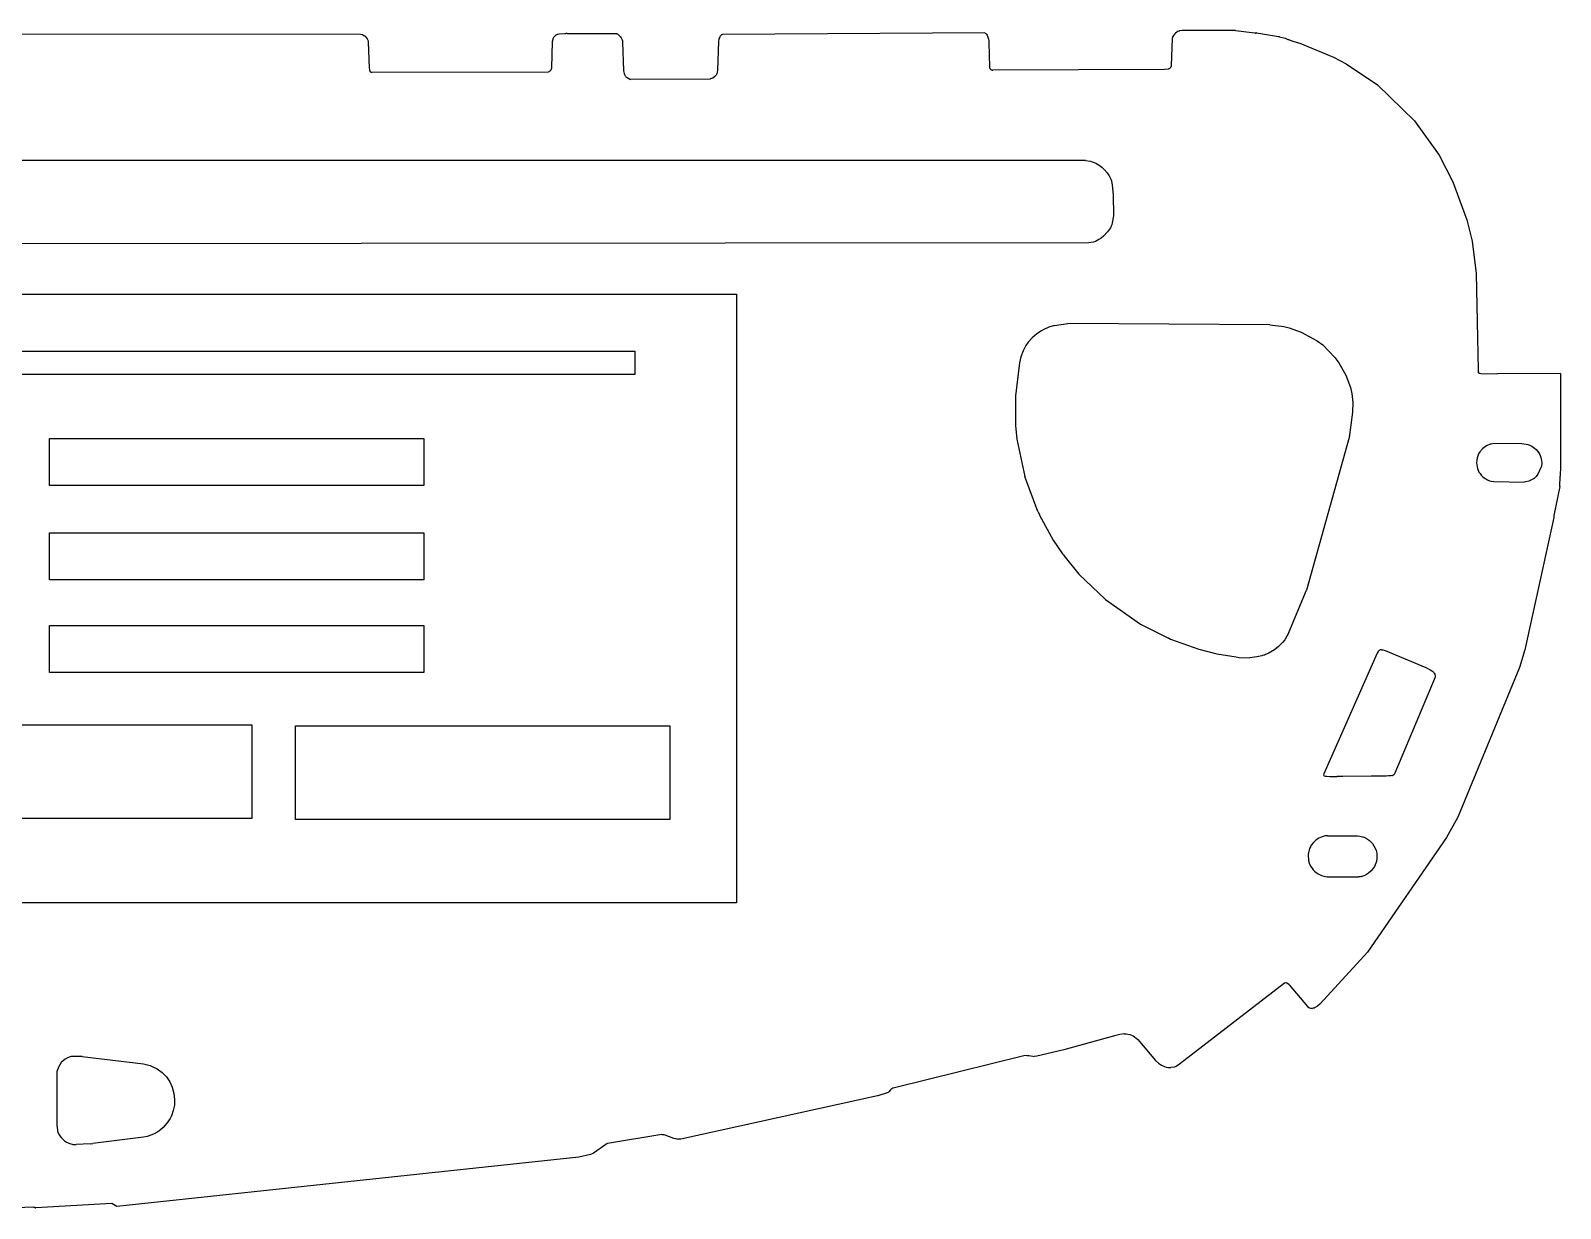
# Model space of a CAD drawing. Extents: x -18.7 to 18.6, y -6.8 to 5.9.
# Drawn here: x 2.21 to 18.55, y -6.71 to 5.86 of the extents above; entities that cross this region are included whole.
import ezdxf

# ---------------------------------------------------------------- set-up
doc = ezdxf.new("R2010")
doc.units = 0
doc.header["$MEASUREMENT"] = 0
doc.layers.get('0').update_dxf_attribs({"linetype": 'CONTINUOUS'})

msp = doc.modelspace()

# ---------------------------------------------------------------- linework, layer by layer
for p, q in [((1.094, 5.83), (5.736, 5.825)), ((5.736, 5.825), (5.751, 5.824)), ((5.736, 5.825), (5.736, 5.825)), ((5.751, 5.824), (5.751, 5.824)), ((5.751, 5.824), (5.757, 5.822)), ((5.757, 5.822), (5.772, 5.813)), ((5.757, 5.822), (5.757, 5.822)), ((5.772, 5.813), (5.785, 5.803)), ((5.772, 5.813), (5.772, 5.813)), ((5.785, 5.803), (5.796, 5.791)), ((5.785, 5.803), (5.785, 5.803)), ((5.796, 5.791), (5.805, 5.777)), ((5.796, 5.791), (5.796, 5.791)), ((5.805, 5.777), (5.812, 5.763)), ((5.805, 5.777), (5.805, 5.777)), ((5.812, 5.763), (5.812, 5.763)), ((5.812, 5.763), (5.817, 5.747)), ((5.817, 5.747), (5.818, 5.744)), ((5.817, 5.747), (5.817, 5.747)), ((5.818, 5.744), (5.828, 5.464)), ((5.818, 5.744), (5.818, 5.744)), ((7.784, 5.746), (7.776, 5.465)), ((7.788, 5.768), (7.784, 5.746)), ((7.784, 5.746), (7.784, 5.746)), ((7.791, 5.776), (7.788, 5.768)), ((7.788, 5.768), (7.788, 5.768)), ((7.794, 5.783), (7.791, 5.776)), ((7.791, 5.776), (7.791, 5.776)), ((7.798, 5.79), (7.794, 5.783)), ((7.794, 5.783), (7.794, 5.783)), ((7.808, 5.802), (7.798, 5.79)), ((7.798, 5.79), (7.798, 5.79)), ((7.813, 5.807), (7.808, 5.802)), ((7.808, 5.802), (7.808, 5.802)), ((7.818, 5.812), (7.813, 5.807)), ((7.813, 5.807), (7.813, 5.807)), ((7.823, 5.815), (7.818, 5.812)), ((7.818, 5.812), (7.818, 5.812)), ((7.829, 5.819), (7.823, 5.815)), ((7.823, 5.815), (7.823, 5.815)), ((7.835, 5.821), (7.829, 5.819)), ((7.829, 5.819), (7.829, 5.819)), ((7.842, 5.823), (7.835, 5.821)), ((7.835, 5.821), (7.835, 5.821)), ((7.857, 5.826), (7.842, 5.823)), ((7.842, 5.823), (7.842, 5.823)), ((7.918, 5.829), (7.857, 5.826)), ((7.857, 5.826), (7.857, 5.826)), ((7.927, 5.831), (7.918, 5.829)), ((7.918, 5.829), (7.918, 5.829)), ((7.929, 5.832), (7.927, 5.831)), ((7.927, 5.831), (7.927, 5.831)), ((7.931, 5.832), (7.929, 5.832)), ((7.929, 5.832), (7.929, 5.832)), ((7.932, 5.833), (7.931, 5.832)), ((7.931, 5.832), (7.931, 5.832)), ((7.944, 5.835), (7.932, 5.833)), ((7.932, 5.833), (7.932, 5.833)), ((7.944, 5.835), (8.453, 5.835)), ((7.944, 5.835), (7.944, 5.835)), ((8.453, 5.835), (8.453, 5.835)), ((8.453, 5.835), (8.468, 5.833)), ((8.468, 5.833), (8.468, 5.833)), ((8.468, 5.833), (8.473, 5.831)), ((8.473, 5.831), (8.473, 5.831)), ((8.473, 5.831), (8.479, 5.828)), ((8.479, 5.828), (8.49, 5.82)), ((8.479, 5.828), (8.479, 5.828)), ((8.49, 5.82), (8.49, 5.82)), ((8.49, 5.82), (8.501, 5.81)), ((8.501, 5.81), (8.501, 5.81)), ((8.501, 5.81), (8.512, 5.798)), ((8.512, 5.798), (8.512, 5.798)), ((8.512, 5.798), (8.521, 5.786)), ((8.521, 5.786), (8.528, 5.774)), ((8.521, 5.786), (8.521, 5.786)), ((8.528, 5.774), (8.528, 5.774)), ((8.528, 5.774), (8.531, 5.765)), ((8.531, 5.765), (8.531, 5.765)), ((8.531, 5.765), (8.534, 5.755)), ((8.534, 5.755), (8.534, 5.755)), ((8.534, 5.755), (8.535, 5.742)), ((8.535, 5.742), (8.546, 5.434)), ((8.535, 5.742), (8.535, 5.742)), ((9.559, 5.747), (9.548, 5.441)), ((9.564, 5.775), (9.559, 5.747)), ((9.559, 5.747), (9.559, 5.747)), ((9.568, 5.786), (9.564, 5.775)), ((9.564, 5.775), (9.564, 5.775)), ((9.572, 5.796), (9.568, 5.786)), ((9.568, 5.786), (9.568, 5.786)), ((9.578, 5.804), (9.572, 5.796)), ((9.572, 5.796), (9.572, 5.796)), ((9.584, 5.811), (9.578, 5.804)), ((9.578, 5.804), (9.578, 5.804)), ((9.591, 5.818), (9.584, 5.811)), ((9.584, 5.811), (9.584, 5.811)), ((9.6, 5.824), (9.591, 5.818)), ((9.591, 5.818), (9.591, 5.818)), ((12.404, 5.841), (9.6, 5.824)), ((9.6, 5.824), (9.6, 5.824)), ((12.404, 5.841), (12.404, 5.841)), ((12.404, 5.841), (12.409, 5.837)), ((12.409, 5.837), (12.409, 5.837)), ((12.409, 5.837), (12.413, 5.834)), ((12.413, 5.834), (12.413, 5.834)), ((12.413, 5.834), (12.417, 5.83)), ((12.417, 5.83), (12.42, 5.825)), ((12.417, 5.83), (12.417, 5.83)), ((12.42, 5.825), (12.427, 5.814)), ((12.42, 5.825), (12.42, 5.825)), ((12.427, 5.814), (12.427, 5.814)), ((12.427, 5.814), (12.442, 5.772)), ((12.442, 5.772), (12.445, 5.76)), ((12.442, 5.772), (12.442, 5.772)), ((12.445, 5.76), (12.445, 5.76)), ((12.445, 5.76), (12.448, 5.735)), ((12.448, 5.735), (12.452, 5.477)), ((12.448, 5.735), (12.448, 5.735)), ((14.406, 5.781), (14.394, 5.492)), ((14.408, 5.789), (14.406, 5.781)), ((14.406, 5.781), (14.406, 5.781)), ((14.41, 5.796), (14.408, 5.789)), ((14.408, 5.789), (14.408, 5.789)), ((14.413, 5.801), (14.41, 5.796)), ((14.41, 5.796), (14.41, 5.796)), ((14.42, 5.813), (14.413, 5.801)), ((14.413, 5.801), (14.413, 5.801)), ((14.43, 5.825), (14.42, 5.813)), ((14.42, 5.813), (14.42, 5.813)), ((14.441, 5.836), (14.43, 5.825)), ((14.43, 5.825), (14.43, 5.825)), ((14.453, 5.846), (14.441, 5.836)), ((14.441, 5.836), (14.441, 5.836)), ((14.465, 5.854), (14.453, 5.846)), ((14.453, 5.846), (14.453, 5.846)), ((14.476, 5.859), (14.465, 5.854)), ((14.465, 5.854), (14.465, 5.854)), ((14.481, 5.86), (14.476, 5.859)), ((14.476, 5.859), (14.476, 5.859)), ((14.488, 5.862), (14.481, 5.86)), ((14.481, 5.86), (14.481, 5.86)), ((14.51, 5.864), (14.488, 5.862)), ((14.488, 5.862), (14.488, 5.862)), ((15.08, 5.864), (14.51, 5.864)), ((14.51, 5.864), (14.51, 5.864)), ((15.08, 5.864), (15.286, 5.841)), ((15.08, 5.864), (15.08, 5.864)), ((15.286, 5.841), (15.286, 5.841)), ((15.286, 5.841), (15.289, 5.84)), ((15.289, 5.84), (15.289, 5.84)), ((15.289, 5.84), (15.29, 5.839)), ((15.29, 5.839), (15.29, 5.839)), ((15.29, 5.839), (15.291, 5.839)), ((15.291, 5.839), (15.291, 5.839)), ((15.291, 5.839), (15.292, 5.838)), ((15.292, 5.838), (15.294, 5.838)), ((15.292, 5.838), (15.292, 5.838)), ((15.294, 5.838), (15.294, 5.838)), ((15.294, 5.838), (15.295, 5.838)), ((15.295, 5.838), (15.296, 5.838)), ((15.295, 5.838), (15.295, 5.838)), ((15.296, 5.838), (15.296, 5.838)), ((15.297, 5.838), (15.296, 5.838)), ((15.297, 5.838), (15.297, 5.838)), ((15.298, 5.838), (15.297, 5.838)), ((15.299, 5.839), (15.298, 5.838)), ((15.298, 5.838), (15.298, 5.838)), ((15.298, 5.838), (15.298, 5.838)), ((15.298, 5.838), (15.298, 5.838)), ((15.299, 5.839), (15.299, 5.839)), ((15.299, 5.839), (15.302, 5.839)), ((15.307, 5.839), (15.302, 5.839)), ((15.302, 5.839), (15.302, 5.839)), ((15.307, 5.839), (15.541, 5.801)), ((15.307, 5.839), (15.307, 5.839)), ((15.541, 5.801), (15.546, 5.8)), ((15.541, 5.801), (15.541, 5.801)), ((15.546, 5.8), (15.551, 5.798)), ((15.546, 5.8), (15.546, 5.8)), ((15.551, 5.798), (15.551, 5.798)), ((15.551, 5.798), (15.611, 5.782)), ((15.611, 5.782), (15.64, 5.77)), ((15.611, 5.782), (15.611, 5.782)), ((15.64, 5.77), (15.648, 5.769)), ((15.64, 5.77), (15.64, 5.77)), ((15.648, 5.769), (15.65, 5.768)), ((15.648, 5.769), (15.648, 5.769)), ((15.65, 5.768), (15.656, 5.767)), ((15.65, 5.768), (15.65, 5.768)), ((15.656, 5.767), (15.703, 5.748)), ((15.656, 5.767), (15.656, 5.767)), ((15.703, 5.748), (15.769, 5.73)), ((15.703, 5.748), (15.703, 5.748)), ((15.769, 5.73), (16.128, 5.581)), ((15.769, 5.73), (15.769, 5.73)), ((16.128, 5.581), (16.264, 5.511)), ((16.128, 5.581), (16.128, 5.581)), ((5.828, 5.464), (5.83, 5.45)), ((5.828, 5.464), (5.828, 5.464)), ((5.83, 5.45), (5.832, 5.44)), ((5.83, 5.45), (5.83, 5.45)), ((5.832, 5.44), (5.835, 5.432)), ((5.832, 5.44), (5.832, 5.44)), ((5.835, 5.432), (5.839, 5.426)), ((5.835, 5.432), (5.835, 5.432)), ((5.839, 5.426), (5.844, 5.422)), ((5.839, 5.426), (5.839, 5.426)), ((5.844, 5.422), (5.844, 5.422)), ((5.844, 5.422), (5.849, 5.419)), ((5.849, 5.419), (5.849, 5.419)), ((5.849, 5.419), (5.855, 5.417)), ((7.74, 5.421), (5.855, 5.417)), ((5.855, 5.417), (5.855, 5.417)), ((7.748, 5.425), (7.74, 5.421)), ((7.74, 5.421), (7.74, 5.421)), ((7.752, 5.427), (7.748, 5.425)), ((7.748, 5.425), (7.748, 5.425)), ((7.756, 5.43), (7.752, 5.427)), ((7.752, 5.427), (7.752, 5.427)), ((7.759, 5.432), (7.756, 5.43)), ((7.756, 5.43), (7.756, 5.43)), ((7.762, 5.436), (7.759, 5.432)), ((7.759, 5.432), (7.759, 5.432)), ((7.768, 5.443), (7.762, 5.436)), ((7.762, 5.436), (7.762, 5.436)), ((7.772, 5.452), (7.768, 5.443)), ((7.768, 5.443), (7.768, 5.443)), ((7.775, 5.461), (7.772, 5.452)), ((7.772, 5.452), (7.772, 5.452)), ((7.776, 5.465), (7.775, 5.461)), ((7.775, 5.461), (7.775, 5.461)), ((7.776, 5.465), (7.776, 5.465)), ((8.546, 5.434), (8.551, 5.406)), ((8.546, 5.434), (8.546, 5.434)), ((8.551, 5.406), (8.551, 5.406)), ((8.551, 5.406), (8.555, 5.396)), ((8.555, 5.396), (8.555, 5.396)), ((8.555, 5.396), (8.558, 5.388)), ((9.537, 5.395), (9.534, 5.389)), ((9.54, 5.402), (9.537, 5.395)), ((9.537, 5.395), (9.537, 5.395)), ((9.544, 5.419), (9.54, 5.402)), ((9.54, 5.402), (9.54, 5.402)), ((9.548, 5.441), (9.544, 5.419)), ((9.544, 5.419), (9.544, 5.419)), ((9.548, 5.441), (9.548, 5.441)), ((12.452, 5.477), (12.453, 5.472)), ((12.452, 5.477), (12.452, 5.477)), ((12.453, 5.472), (12.454, 5.468)), ((12.453, 5.472), (12.453, 5.472)), ((12.454, 5.468), (12.456, 5.464)), ((12.454, 5.468), (12.454, 5.468)), ((12.456, 5.464), (12.459, 5.459)), ((12.456, 5.464), (12.456, 5.464)), ((12.459, 5.459), (12.461, 5.457)), ((12.459, 5.459), (12.459, 5.459)), ((12.461, 5.457), (12.464, 5.453)), ((12.461, 5.457), (12.461, 5.457)), ((12.464, 5.453), (12.468, 5.449)), ((12.464, 5.453), (12.464, 5.453)), ((12.468, 5.449), (12.473, 5.446)), ((12.468, 5.449), (12.468, 5.449)), ((12.473, 5.446), (12.477, 5.444)), ((12.473, 5.446), (12.473, 5.446)), ((12.477, 5.444), (12.482, 5.442)), ((12.477, 5.444), (12.477, 5.444)), ((12.482, 5.442), (12.482, 5.442)), ((12.482, 5.442), (12.489, 5.441)), ((14.322, 5.449), (12.489, 5.441)), ((12.489, 5.441), (12.489, 5.441)), ((14.362, 5.452), (14.322, 5.449)), ((14.322, 5.449), (14.322, 5.449)), ((14.37, 5.455), (14.362, 5.452)), ((14.362, 5.452), (14.362, 5.452)), ((14.376, 5.458), (14.37, 5.455)), ((14.37, 5.455), (14.37, 5.455)), ((14.381, 5.461), (14.376, 5.458)), ((14.376, 5.458), (14.376, 5.458)), ((14.385, 5.464), (14.381, 5.461)), ((14.381, 5.461), (14.381, 5.461)), ((14.388, 5.469), (14.385, 5.464)), ((14.385, 5.464), (14.385, 5.464)), ((14.391, 5.475), (14.388, 5.469)), ((14.388, 5.469), (14.388, 5.469)), ((14.393, 5.483), (14.391, 5.475)), ((14.391, 5.475), (14.391, 5.475)), ((14.394, 5.492), (14.393, 5.483)), ((14.393, 5.483), (14.393, 5.483)), ((14.394, 5.492), (14.394, 5.492)), ((16.264, 5.511), (16.597, 5.285)), ((16.264, 5.511), (16.264, 5.511)), ((8.558, 5.388), (8.558, 5.388)), ((8.558, 5.388), (8.562, 5.381)), ((8.562, 5.381), (8.562, 5.381)), ((8.562, 5.381), (8.566, 5.377)), ((8.566, 5.377), (8.566, 5.377)), ((8.566, 5.377), (8.571, 5.372)), ((8.571, 5.372), (8.571, 5.372)), ((8.571, 5.372), (8.583, 5.363)), ((8.583, 5.363), (8.583, 5.363)), ((8.583, 5.363), (8.618, 5.343)), ((9.469, 5.347), (8.618, 5.343)), ((8.618, 5.343), (8.618, 5.343)), ((9.475, 5.348), (9.469, 5.347)), ((9.469, 5.347), (9.469, 5.347)), ((9.486, 5.352), (9.475, 5.348)), ((9.475, 5.348), (9.475, 5.348)), ((9.497, 5.358), (9.486, 5.352)), ((9.486, 5.352), (9.486, 5.352)), ((9.519, 5.373), (9.497, 5.358)), ((9.497, 5.358), (9.497, 5.358)), ((9.528, 5.381), (9.519, 5.373)), ((9.519, 5.373), (9.519, 5.373)), ((9.531, 5.385), (9.528, 5.381)), ((9.528, 5.381), (9.528, 5.381)), ((9.534, 5.389), (9.531, 5.385)), ((9.531, 5.385), (9.531, 5.385)), ((9.534, 5.389), (9.534, 5.389)), ((16.597, 5.285), (16.597, 5.285)), ((16.597, 5.285), (16.992, 4.899)), ((16.992, 4.899), (17.256, 4.535)), ((16.992, 4.899), (16.992, 4.899)), ((13.478, 4.477), (-13.422, 4.474)), ((13.478, 4.477), (13.531, 4.469)), ((13.478, 4.477), (13.478, 4.477)), ((13.531, 4.469), (13.531, 4.469)), ((13.531, 4.469), (13.552, 4.464)), ((13.552, 4.464), (13.571, 4.457)), ((13.552, 4.464), (13.552, 4.464)), ((13.571, 4.457), (13.571, 4.457)), ((13.571, 4.457), (13.589, 4.449)), ((13.589, 4.449), (13.624, 4.429)), ((13.589, 4.449), (13.589, 4.449)), ((13.624, 4.429), (13.624, 4.429)), ((13.624, 4.429), (13.655, 4.405)), ((17.256, 4.535), (17.404, 4.251)), ((17.256, 4.535), (17.256, 4.535)), ((13.655, 4.405), (13.683, 4.377)), ((13.655, 4.405), (13.655, 4.405)), ((13.683, 4.377), (13.683, 4.377)), ((13.683, 4.377), (13.709, 4.346)), ((13.709, 4.346), (13.709, 4.346)), ((13.709, 4.346), (13.731, 4.312)), ((13.731, 4.312), (13.748, 4.278)), ((13.731, 4.312), (13.731, 4.312)), ((13.748, 4.278), (13.748, 4.278)), ((13.748, 4.278), (13.755, 4.261)), ((13.755, 4.261), (13.765, 4.214)), ((13.755, 4.261), (13.755, 4.261)), ((17.404, 4.251), (17.404, 4.251)), ((17.404, 4.251), (17.552, 3.844)), ((13.765, 4.214), (13.776, 4.111)), ((13.765, 4.214), (13.765, 4.214)), ((13.776, 4.111), (13.777, 3.887)), ((13.776, 4.111), (13.776, 4.111)), ((13.745, 3.759), (13.715, 3.715)), ((13.753, 3.775), (13.745, 3.759)), ((13.745, 3.759), (13.745, 3.759)), ((13.76, 3.791), (13.753, 3.775)), ((13.753, 3.775), (13.753, 3.775)), ((13.765, 3.81), (13.76, 3.791)), ((13.76, 3.791), (13.76, 3.791)), ((13.777, 3.887), (13.765, 3.81)), ((13.765, 3.81), (13.765, 3.81)), ((13.777, 3.887), (13.777, 3.887)), ((17.552, 3.844), (17.552, 3.844)), ((17.552, 3.844), (17.608, 3.616)), ((13.513, 3.597), (-13.43, 3.573)), ((13.56, 3.605), (13.513, 3.597)), ((13.513, 3.597), (13.513, 3.597)), ((13.585, 3.614), (13.56, 3.605)), ((13.56, 3.605), (13.56, 3.605)), ((13.623, 3.632), (13.585, 3.614)), ((13.585, 3.614), (13.585, 3.614)), ((13.647, 3.649), (13.623, 3.632)), ((13.623, 3.632), (13.623, 3.632)), ((13.671, 3.668), (13.647, 3.649)), ((13.647, 3.649), (13.647, 3.649)), ((13.715, 3.715), (13.671, 3.668)), ((13.671, 3.668), (13.671, 3.668)), ((13.715, 3.715), (13.715, 3.715)), ((17.608, 3.616), (17.608, 3.616)), ((17.608, 3.616), (17.653, 3.272)), ((17.653, 3.272), (17.672, 2.237)), ((17.653, 3.272), (17.653, 3.272)), ((-9.752, 3.051), (9.752, 3.051)), ((9.752, 3.051), (9.752, 3.051)), ((9.752, 3.051), (9.752, -3.449)), ((12.959, 2.625), (12.909, 2.582)), ((13.008, 2.658), (12.959, 2.625)), ((12.959, 2.625), (12.959, 2.625)), ((13.034, 2.673), (13.008, 2.658)), ((13.008, 2.658), (13.008, 2.658)), ((13.088, 2.697), (13.034, 2.673)), ((13.034, 2.673), (13.034, 2.673)), ((13.149, 2.715), (13.088, 2.697)), ((13.088, 2.697), (13.088, 2.697)), ((13.149, 2.715), (13.291, 2.737)), ((13.149, 2.715), (13.149, 2.715)), ((13.291, 2.737), (13.291, 2.737)), ((15.447, 2.721), (13.291, 2.737)), ((15.447, 2.721), (15.598, 2.704)), ((15.447, 2.721), (15.447, 2.721)), ((15.598, 2.704), (15.653, 2.691)), ((15.598, 2.704), (15.598, 2.704)), ((15.653, 2.691), (15.653, 2.691)), ((15.653, 2.691), (15.781, 2.644)), ((15.781, 2.644), (15.781, 2.644)), ((15.781, 2.644), (15.955, 2.55)), ((12.842, 2.501), (12.812, 2.446)), ((12.867, 2.537), (12.842, 2.501)), ((12.842, 2.501), (12.842, 2.501)), ((12.909, 2.582), (12.867, 2.537)), ((12.867, 2.537), (12.867, 2.537)), ((12.909, 2.582), (12.909, 2.582)), ((15.955, 2.55), (16.013, 2.508)), ((15.955, 2.55), (15.955, 2.55)), ((16.013, 2.508), (16.144, 2.373)), ((16.013, 2.508), (16.013, 2.508)), ((12.773, 2.317), (12.731, 1.964)), ((12.788, 2.382), (12.773, 2.317)), ((12.773, 2.317), (12.773, 2.317)), ((12.812, 2.446), (12.788, 2.382)), ((12.788, 2.382), (12.788, 2.382)), ((12.812, 2.446), (12.812, 2.446)), ((16.144, 2.373), (16.186, 2.316)), ((16.144, 2.373), (16.144, 2.373)), ((16.186, 2.316), (16.26, 2.186)), ((16.186, 2.316), (16.186, 2.316)), ((16.26, 2.186), (16.26, 2.186)), ((16.26, 2.186), (16.31, 2.052)), ((17.672, 2.237), (17.673, 2.223)), ((17.672, 2.237), (17.672, 2.237)), ((17.672, 2.237), (17.677, 2.211)), ((17.673, 2.223), (17.673, 2.223)), ((17.673, 2.223), (17.675, 2.215)), ((17.675, 2.215), (17.675, 2.215)), ((17.675, 2.215), (17.677, 2.211)), ((17.677, 2.211), (17.677, 2.211)), ((17.677, 2.211), (17.678, 2.21)), ((17.678, 2.21), (17.678, 2.21)), ((17.678, 2.21), (17.679, 2.209)), ((17.679, 2.209), (17.684, 2.207)), ((17.679, 2.209), (17.679, 2.209)), ((17.684, 2.207), (17.684, 2.207)), ((17.684, 2.207), (17.702, 2.203)), ((17.702, 2.203), (17.702, 2.203)), ((17.702, 2.203), (17.88, 2.201)), ((18.552, 2.202), (17.88, 2.201)), ((17.88, 2.201), (17.88, 2.201)), ((18.552, 2.202), (18.551, 1.212)), ((18.552, 2.202), (18.552, 2.202)), ((12.731, 1.964), (12.732, 1.648)), ((12.731, 1.964), (12.731, 1.964)), ((16.31, 2.052), (16.31, 2.052)), ((16.31, 2.052), (16.323, 1.991)), ((16.323, 1.991), (16.323, 1.991)), ((16.323, 1.991), (16.334, 1.894)), ((16.334, 1.894), (16.332, 1.79)), ((16.334, 1.894), (16.334, 1.894)), ((12.732, 1.648), (12.746, 1.5)), ((12.732, 1.648), (12.732, 1.648)), ((16.332, 1.79), (16.297, 1.519)), ((16.332, 1.79), (16.332, 1.79)), ((12.746, 1.5), (12.746, 1.5)), ((12.746, 1.5), (12.83, 1.103)), ((16.297, 1.519), (15.84, -0.111)), ((16.297, 1.519), (16.297, 1.519)), ((17.669, 1.325), (17.662, 1.302)), ((17.678, 1.346), (17.669, 1.325)), ((17.669, 1.325), (17.669, 1.325)), ((17.691, 1.366), (17.678, 1.346)), ((17.678, 1.346), (17.678, 1.346)), ((17.72, 1.399), (17.691, 1.366)), ((17.691, 1.366), (17.691, 1.366)), ((17.741, 1.416), (17.72, 1.399)), ((17.72, 1.399), (17.72, 1.399)), ((17.77, 1.434), (17.741, 1.416)), ((17.741, 1.416), (17.741, 1.416)), ((17.801, 1.447), (17.77, 1.434)), ((17.77, 1.434), (17.77, 1.434)), ((17.812, 1.45), (17.801, 1.447)), ((17.801, 1.447), (17.801, 1.447)), ((17.827, 1.452), (17.812, 1.45)), ((17.812, 1.45), (17.812, 1.45)), ((18.137, 1.454), (17.827, 1.452)), ((17.827, 1.452), (17.827, 1.452)), ((18.137, 1.454), (18.137, 1.454)), ((18.137, 1.454), (18.185, 1.449)), ((18.185, 1.449), (18.185, 1.449)), ((18.185, 1.449), (18.204, 1.445)), ((18.204, 1.445), (18.216, 1.441)), ((18.204, 1.445), (18.204, 1.445)), ((18.216, 1.441), (18.216, 1.441)), ((18.216, 1.441), (18.246, 1.426)), ((18.246, 1.426), (18.246, 1.426)), ((18.246, 1.426), (18.275, 1.407)), ((18.275, 1.407), (18.292, 1.391)), ((18.275, 1.407), (18.275, 1.407)), ((18.292, 1.391), (18.292, 1.391)), ((18.292, 1.391), (18.308, 1.374)), ((18.308, 1.374), (18.308, 1.374)), ((18.308, 1.374), (18.321, 1.356)), ((18.321, 1.356), (18.332, 1.337)), ((18.321, 1.356), (18.321, 1.356)), ((18.332, 1.337), (18.332, 1.337)), ((18.332, 1.337), (18.344, 1.307)), ((17.658, 1.277), (17.657, 1.25)), ((17.657, 1.25), (17.658, 1.229)), ((17.657, 1.25), (17.657, 1.25)), ((17.662, 1.302), (17.658, 1.277)), ((17.658, 1.277), (17.658, 1.277)), ((17.658, 1.229), (17.661, 1.208)), ((17.658, 1.229), (17.658, 1.229)), ((17.661, 1.208), (17.666, 1.188)), ((17.661, 1.208), (17.661, 1.208)), ((17.662, 1.302), (17.662, 1.302)), ((17.666, 1.188), (17.673, 1.169)), ((17.666, 1.188), (17.666, 1.188)), ((17.673, 1.169), (17.682, 1.151)), ((17.673, 1.169), (17.673, 1.169)), ((17.682, 1.151), (17.693, 1.134)), ((17.682, 1.151), (17.682, 1.151)), ((18.348, 1.213), (18.312, 1.128)), ((18.344, 1.307), (18.35, 1.275)), ((18.344, 1.307), (18.344, 1.307)), ((18.352, 1.244), (18.348, 1.213)), ((18.348, 1.213), (18.348, 1.213)), ((18.35, 1.275), (18.352, 1.244)), ((18.35, 1.275), (18.35, 1.275)), ((18.352, 1.244), (18.352, 1.244)), ((18.551, 1.212), (18.55, 1.107)), ((18.551, 1.212), (18.551, 1.212)), ((12.83, 1.103), (12.83, 1.103)), ((12.97, 0.728), (12.83, 1.103)), ((17.693, 1.134), (17.693, 1.134)), ((17.693, 1.134), (17.706, 1.118)), ((17.706, 1.118), (17.72, 1.104)), ((17.706, 1.118), (17.706, 1.118)), ((17.72, 1.104), (17.72, 1.104)), ((17.72, 1.104), (17.736, 1.09)), ((17.736, 1.09), (17.736, 1.09)), ((17.736, 1.09), (17.754, 1.078)), ((17.754, 1.078), (17.754, 1.078)), ((17.754, 1.078), (17.774, 1.067)), ((17.774, 1.067), (17.774, 1.067)), ((17.774, 1.067), (17.795, 1.058)), ((17.795, 1.058), (17.811, 1.053)), ((17.795, 1.058), (17.795, 1.058)), ((17.811, 1.053), (17.811, 1.053)), ((17.811, 1.053), (17.839, 1.049)), ((17.839, 1.049), (17.839, 1.049)), ((17.839, 1.049), (18.164, 1.044)), ((18.183, 1.046), (18.164, 1.044)), ((18.164, 1.044), (18.164, 1.044)), ((18.214, 1.054), (18.183, 1.046)), ((18.183, 1.046), (18.183, 1.046)), ((18.243, 1.066), (18.214, 1.054)), ((18.214, 1.054), (18.214, 1.054)), ((18.27, 1.083), (18.243, 1.066)), ((18.243, 1.066), (18.243, 1.066)), ((18.293, 1.104), (18.27, 1.083)), ((18.27, 1.083), (18.27, 1.083)), ((18.312, 1.128), (18.293, 1.104)), ((18.293, 1.104), (18.293, 1.104)), ((18.312, 1.128), (18.312, 1.128)), ((18.545, 0.997), (18.482, 0.685)), ((18.545, 0.997), (18.55, 1.107)), ((18.545, 0.997), (18.545, 0.997)), ((18.55, 1.107), (18.55, 1.107)), ((12.97, 0.728), (12.986, 0.699)), ((12.97, 0.728), (12.97, 0.728)), ((12.986, 0.699), (12.987, 0.697)), ((12.986, 0.699), (12.986, 0.699)), ((12.987, 0.697), (12.988, 0.696)), ((12.987, 0.697), (12.987, 0.697)), ((12.988, 0.696), (12.988, 0.696)), ((12.988, 0.696), (12.988, 0.695)), ((12.988, 0.695), (12.989, 0.691)), ((12.988, 0.695), (12.988, 0.695)), ((12.989, 0.691), (12.989, 0.691)), ((12.989, 0.691), (13.135, 0.424)), ((18.482, 0.664), (18.17, -0.749)), ((18.482, 0.685), (18.482, 0.685)), ((18.482, 0.685), (18.482, 0.681)), ((18.482, 0.681), (18.482, 0.681)), ((18.482, 0.681), (18.482, 0.677)), ((18.482, 0.677), (18.482, 0.677)), ((18.482, 0.677), (18.482, 0.676)), ((18.482, 0.676), (18.482, 0.676)), ((18.482, 0.676), (18.482, 0.674)), ((18.482, 0.674), (18.482, 0.674)), ((18.482, 0.674), (18.482, 0.672)), ((18.482, 0.672), (18.482, 0.672)), ((18.482, 0.672), (18.482, 0.664)), ((18.482, 0.664), (18.482, 0.664)), ((13.135, 0.424), (13.235, 0.279)), ((13.135, 0.424), (13.135, 0.424)), ((13.235, 0.279), (13.235, 0.279)), ((13.235, 0.279), (13.241, 0.272)), ((13.241, 0.272), (13.241, 0.272)), ((13.241, 0.272), (13.245, 0.268)), ((13.245, 0.268), (13.245, 0.268)), ((13.245, 0.268), (13.246, 0.266)), ((13.246, 0.266), (13.246, 0.265)), ((13.246, 0.266), (13.246, 0.266)), ((13.246, 0.265), (13.246, 0.264)), ((13.246, 0.265), (13.246, 0.265)), ((13.246, 0.264), (13.246, 0.264)), ((13.246, 0.264), (13.247, 0.263)), ((13.247, 0.263), (13.249, 0.259)), ((13.247, 0.263), (13.247, 0.263)), ((13.249, 0.259), (13.249, 0.259)), ((13.249, 0.259), (13.407, 0.062)), ((13.407, 0.062), (13.407, 0.062)), ((13.407, 0.062), (13.693, -0.21)), ((15.652, -0.562), (15.84, -0.111)), ((15.84, -0.111), (15.84, -0.111)), ((13.693, -0.21), (14.066, -0.473)), ((13.693, -0.21), (13.693, -0.21)), ((14.066, -0.473), (14.343, -0.614)), ((14.066, -0.473), (14.066, -0.473)), ((14.343, -0.614), (14.36, -0.62)), ((14.343, -0.614), (14.343, -0.614)), ((14.36, -0.62), (14.361, -0.621)), ((14.36, -0.62), (14.36, -0.62)), ((14.361, -0.621), (14.364, -0.621)), ((14.361, -0.621), (14.361, -0.621)), ((14.364, -0.621), (14.364, -0.621)), ((14.364, -0.621), (14.368, -0.622)), ((14.368, -0.622), (14.37, -0.623)), ((14.368, -0.622), (14.368, -0.622)), ((14.37, -0.623), (14.387, -0.632)), ((14.37, -0.623), (14.37, -0.623)), ((14.387, -0.632), (14.691, -0.74)), ((14.387, -0.632), (14.387, -0.632)), ((15.608, -0.64), (15.583, -0.671)), ((15.652, -0.562), (15.608, -0.64)), ((15.608, -0.64), (15.608, -0.64)), ((15.652, -0.562), (15.652, -0.562)), ((14.691, -0.74), (14.691, -0.74)), ((14.691, -0.74), (14.881, -0.789)), ((14.881, -0.789), (15.087, -0.823)), ((14.881, -0.789), (14.881, -0.789)), ((15.362, -0.81), (15.308, -0.824)), ((15.371, -0.807), (15.362, -0.81)), ((15.362, -0.81), (15.362, -0.81)), ((15.383, -0.804), (15.371, -0.807)), ((15.371, -0.807), (15.371, -0.807)), ((15.386, -0.803), (15.383, -0.804)), ((15.383, -0.804), (15.383, -0.804)), ((15.387, -0.803), (15.386, -0.803)), ((15.386, -0.803), (15.386, -0.803)), ((15.387, -0.803), (15.387, -0.803)), ((15.391, -0.803), (15.387, -0.803)), ((15.403, -0.798), (15.391, -0.803)), ((15.391, -0.803), (15.391, -0.803)), ((15.43, -0.786), (15.403, -0.798)), ((15.403, -0.798), (15.403, -0.798)), ((15.497, -0.746), (15.43, -0.786)), ((15.43, -0.786), (15.43, -0.786)), ((15.541, -0.712), (15.497, -0.746)), ((15.497, -0.746), (15.497, -0.746)), ((15.583, -0.671), (15.541, -0.712)), ((15.541, -0.712), (15.541, -0.712)), ((15.583, -0.671), (15.583, -0.671)), ((16.595, -0.782), (16.023, -2.07)), ((16.606, -0.765), (16.595, -0.782)), ((16.595, -0.782), (16.595, -0.782)), ((16.611, -0.759), (16.606, -0.765)), ((16.606, -0.765), (16.606, -0.765)), ((16.616, -0.754), (16.611, -0.759)), ((16.611, -0.759), (16.611, -0.759)), ((16.621, -0.751), (16.616, -0.754)), ((16.616, -0.754), (16.616, -0.754)), ((16.627, -0.749), (16.621, -0.751)), ((16.621, -0.751), (16.621, -0.751)), ((16.633, -0.748), (16.627, -0.749)), ((16.627, -0.749), (16.627, -0.749)), ((16.639, -0.748), (16.633, -0.748)), ((16.633, -0.748), (16.633, -0.748)), ((16.639, -0.748), (16.639, -0.748)), ((16.639, -0.748), (16.647, -0.748)), ((16.647, -0.748), (16.656, -0.749)), ((16.647, -0.748), (16.647, -0.748)), ((16.656, -0.749), (16.68, -0.756)), ((16.656, -0.749), (16.656, -0.749)), ((16.68, -0.756), (17.115, -0.937)), ((16.68, -0.756), (16.68, -0.756)), ((18.17, -0.749), (18.115, -0.935)), ((18.17, -0.749), (18.17, -0.749)), ((15.087, -0.823), (15.122, -0.829)), ((15.087, -0.823), (15.087, -0.823)), ((15.122, -0.829), (15.235, -0.834)), ((15.122, -0.829), (15.122, -0.829)), ((15.308, -0.824), (15.235, -0.834)), ((15.235, -0.834), (15.235, -0.834)), ((15.308, -0.824), (15.308, -0.824)), ((17.115, -0.937), (17.115, -0.937)), ((17.115, -0.937), (17.167, -0.963)), ((17.167, -0.963), (17.167, -0.963)), ((17.167, -0.963), (17.187, -0.976)), ((17.187, -0.976), (17.194, -0.982)), ((17.187, -0.976), (17.187, -0.976)), ((18.115, -0.935), (17.457, -2.533)), ((18.115, -0.935), (18.115, -0.935)), ((17.213, -1.041), (16.783, -2.063)), ((17.194, -0.982), (17.194, -0.982)), ((17.194, -0.982), (17.199, -0.989)), ((17.199, -0.989), (17.203, -0.996)), ((17.199, -0.989), (17.199, -0.989)), ((17.203, -0.996), (17.203, -0.996)), ((17.203, -0.996), (17.21, -1.008)), ((17.21, -1.008), (17.214, -1.017)), ((17.21, -1.008), (17.21, -1.008)), ((17.214, -1.037), (17.213, -1.041)), ((17.213, -1.041), (17.213, -1.041)), ((17.214, -1.017), (17.214, -1.017)), ((17.214, -1.017), (17.215, -1.021)), ((17.215, -1.032), (17.214, -1.037)), ((17.214, -1.037), (17.214, -1.037)), ((17.215, -1.021), (17.215, -1.021)), ((17.215, -1.021), (17.215, -1.025)), ((17.215, -1.025), (17.215, -1.028)), ((17.215, -1.025), (17.215, -1.025)), ((17.215, -1.028), (17.215, -1.028)), ((17.215, -1.028), (17.215, -1.032)), ((17.215, -1.032), (17.215, -1.032)), ((16.023, -2.07), (16.022, -2.084)), ((16.022, -2.084), (16.024, -2.089)), ((16.022, -2.084), (16.022, -2.084)), ((16.023, -2.07), (16.023, -2.07)), ((16.03, -2.093), (16.024, -2.089)), ((16.024, -2.089), (16.024, -2.089)), ((16.03, -2.093), (16.03, -2.093)), ((16.03, -2.093), (16.041, -2.095)), ((16.041, -2.095), (16.041, -2.095)), ((16.041, -2.095), (16.058, -2.097)), ((16.058, -2.097), (16.058, -2.097)), ((16.058, -2.097), (16.084, -2.099)), ((16.084, -2.099), (16.084, -2.099)), ((16.084, -2.099), (16.12, -2.099)), ((16.12, -2.099), (16.167, -2.099)), ((16.12, -2.099), (16.12, -2.099)), ((16.227, -2.099), (16.167, -2.099)), ((16.167, -2.099), (16.167, -2.099)), ((16.529, -2.097), (16.227, -2.099)), ((16.227, -2.099), (16.227, -2.099)), ((16.582, -2.096), (16.529, -2.097)), ((16.529, -2.097), (16.529, -2.097)), ((16.626, -2.096), (16.582, -2.096)), ((16.582, -2.096), (16.582, -2.096)), ((16.662, -2.095), (16.626, -2.096)), ((16.626, -2.096), (16.626, -2.096)), ((16.662, -2.095), (16.662, -2.095)), ((16.691, -2.095), (16.662, -2.095)), ((16.714, -2.094), (16.691, -2.095)), ((16.691, -2.095), (16.691, -2.095)), ((16.731, -2.093), (16.714, -2.094)), ((16.714, -2.094), (16.714, -2.094)), ((16.743, -2.092), (16.731, -2.093)), ((16.731, -2.093), (16.731, -2.093)), ((16.758, -2.09), (16.743, -2.092)), ((16.743, -2.092), (16.743, -2.092)), ((16.758, -2.09), (16.762, -2.088)), ((16.758, -2.09), (16.758, -2.09)), ((16.765, -2.087), (16.762, -2.088)), ((16.762, -2.088), (16.762, -2.088)), ((16.768, -2.084), (16.765, -2.087)), ((16.765, -2.087), (16.765, -2.087)), ((16.771, -2.081), (16.768, -2.084)), ((16.768, -2.084), (16.768, -2.084)), ((16.775, -2.077), (16.771, -2.081)), ((16.771, -2.081), (16.771, -2.081)), ((16.783, -2.063), (16.775, -2.077)), ((16.775, -2.077), (16.775, -2.077)), ((16.783, -2.063), (16.783, -2.063)), ((17.457, -2.533), (17.336, -2.751)), ((17.457, -2.533), (17.457, -2.533)), ((15.972, -2.759), (15.94, -2.78)), ((16.008, -2.743), (15.972, -2.759)), ((15.972, -2.759), (15.972, -2.759)), ((16.04, -2.735), (16.008, -2.743)), ((16.008, -2.743), (16.008, -2.743)), ((16.067, -2.732), (16.04, -2.735)), ((16.04, -2.735), (16.04, -2.735)), ((16.067, -2.732), (16.067, -2.732)), ((16.067, -2.732), (16.383, -2.733)), ((16.383, -2.733), (16.409, -2.736)), ((16.383, -2.733), (16.383, -2.733)), ((16.409, -2.736), (16.453, -2.749)), ((16.409, -2.736), (16.409, -2.736)), ((16.453, -2.749), (16.453, -2.749)), ((16.466, -2.755), (16.453, -2.749)), ((16.466, -2.755), (16.466, -2.755)), ((16.466, -2.755), (16.491, -2.769)), ((16.491, -2.769), (16.491, -2.769)), ((16.491, -2.769), (16.514, -2.785)), ((17.336, -2.751), (16.492, -3.976)), ((17.336, -2.751), (17.336, -2.751)), ((15.861, -2.913), (15.859, -2.937)), ((15.859, -2.937), (15.859, -2.937)), ((15.859, -2.937), (15.861, -2.997)), ((15.864, -2.897), (15.861, -2.913)), ((15.861, -2.913), (15.861, -2.913)), ((15.873, -2.868), (15.864, -2.897)), ((15.864, -2.897), (15.864, -2.897)), ((15.881, -2.851), (15.873, -2.868)), ((15.873, -2.868), (15.873, -2.868)), ((15.89, -2.835), (15.881, -2.851)), ((15.881, -2.851), (15.881, -2.851)), ((15.913, -2.805), (15.89, -2.835)), ((15.89, -2.835), (15.89, -2.835)), ((15.94, -2.78), (15.913, -2.805)), ((15.913, -2.805), (15.913, -2.805)), ((15.94, -2.78), (15.94, -2.78)), ((16.514, -2.785), (16.524, -2.795)), ((16.514, -2.785), (16.514, -2.785)), ((16.524, -2.795), (16.524, -2.795)), ((16.524, -2.795), (16.543, -2.816)), ((16.543, -2.816), (16.543, -2.816)), ((16.543, -2.816), (16.56, -2.839)), ((16.56, -2.839), (16.56, -2.839)), ((16.56, -2.839), (16.574, -2.865)), ((16.574, -2.865), (16.584, -2.892)), ((16.574, -2.865), (16.574, -2.865)), ((16.584, -2.892), (16.584, -2.892)), ((16.584, -2.892), (16.59, -2.92)), ((16.59, -2.92), (16.59, -2.92)), ((16.59, -2.92), (16.592, -2.948)), ((15.861, -2.997), (15.863, -3.008)), ((15.861, -2.997), (15.861, -2.997)), ((15.863, -3.008), (15.863, -3.008)), ((15.863, -3.008), (15.865, -3.014)), ((15.865, -3.014), (15.865, -3.014)), ((15.865, -3.014), (15.869, -3.025)), ((15.869, -3.025), (15.869, -3.025)), ((15.869, -3.025), (15.884, -3.057)), ((15.884, -3.057), (15.896, -3.077)), ((15.884, -3.057), (15.884, -3.057)), ((15.896, -3.077), (15.896, -3.077)), ((15.896, -3.077), (15.91, -3.095)), ((15.91, -3.095), (15.926, -3.112)), ((15.91, -3.095), (15.91, -3.095)), ((16.555, -3.076), (16.532, -3.106)), ((16.565, -3.06), (16.555, -3.076)), ((16.555, -3.076), (16.555, -3.076)), ((16.574, -3.043), (16.565, -3.06)), ((16.565, -3.06), (16.565, -3.06)), ((16.581, -3.026), (16.574, -3.043)), ((16.574, -3.043), (16.574, -3.043)), ((16.586, -3.007), (16.581, -3.026)), ((16.581, -3.026), (16.581, -3.026)), ((16.591, -2.977), (16.586, -3.007)), ((16.586, -3.007), (16.586, -3.007)), ((16.592, -2.948), (16.591, -2.977)), ((16.591, -2.977), (16.591, -2.977)), ((16.592, -2.948), (16.592, -2.948)), ((15.926, -3.112), (15.944, -3.126)), ((15.926, -3.112), (15.926, -3.112)), ((15.944, -3.126), (15.963, -3.139)), ((15.944, -3.126), (15.944, -3.126)), ((15.963, -3.139), (15.999, -3.157)), ((15.963, -3.139), (15.963, -3.139)), ((15.999, -3.157), (15.999, -3.157)), ((15.999, -3.157), (16.026, -3.166)), ((16.026, -3.166), (16.059, -3.172)), ((16.026, -3.166), (16.026, -3.166)), ((16.059, -3.172), (16.396, -3.173)), ((16.059, -3.172), (16.059, -3.172)), ((16.414, -3.171), (16.396, -3.173)), ((16.396, -3.173), (16.396, -3.173)), ((16.426, -3.168), (16.414, -3.171)), ((16.414, -3.171), (16.414, -3.171)), ((16.426, -3.168), (16.431, -3.167)), ((16.426, -3.168), (16.426, -3.168)), ((16.451, -3.16), (16.431, -3.167)), ((16.431, -3.167), (16.431, -3.167)), ((16.469, -3.152), (16.451, -3.16)), ((16.451, -3.16), (16.451, -3.16)), ((16.502, -3.131), (16.469, -3.152)), ((16.469, -3.152), (16.469, -3.152)), ((16.532, -3.106), (16.502, -3.131)), ((16.502, -3.131), (16.502, -3.131)), ((16.532, -3.106), (16.532, -3.106)), ((9.752, -3.449), (-9.752, -3.449)), ((3.25, -3.449), (3.25, -3.449)), ((9.752, -3.449), (9.752, -3.449)), ((16.492, -3.976), (15.986, -4.527)), ((16.492, -3.976), (16.492, -3.976)), ((15.604, -4.308), (14.484, -5.172)), ((15.614, -4.302), (15.604, -4.308)), ((15.604, -4.308), (15.604, -4.308)), ((15.614, -4.302), (15.614, -4.302)), ((15.617, -4.302), (15.614, -4.302)), ((15.618, -4.301), (15.617, -4.302)), ((15.617, -4.302), (15.617, -4.302)), ((15.62, -4.301), (15.618, -4.301)), ((15.618, -4.301), (15.618, -4.301)), ((15.62, -4.301), (15.62, -4.301)), ((15.62, -4.301), (15.623, -4.302)), ((15.623, -4.302), (15.627, -4.304)), ((15.623, -4.302), (15.623, -4.302)), ((15.627, -4.304), (15.627, -4.304)), ((15.627, -4.304), (15.632, -4.307)), ((15.653, -4.325), (15.632, -4.307)), ((15.632, -4.307), (15.632, -4.307)), ((15.653, -4.325), (15.653, -4.325)), ((15.653, -4.325), (15.852, -4.556)), ((15.852, -4.556), (15.852, -4.556)), ((15.852, -4.556), (15.865, -4.566)), ((15.865, -4.566), (15.871, -4.569)), ((15.865, -4.566), (15.865, -4.566)), ((15.871, -4.569), (15.881, -4.573)), ((15.871, -4.569), (15.871, -4.569)), ((15.881, -4.573), (15.881, -4.573)), ((15.881, -4.573), (15.891, -4.575)), ((15.891, -4.575), (15.891, -4.575)), ((15.891, -4.575), (15.9, -4.576)), ((15.91, -4.575), (15.9, -4.576)), ((15.921, -4.572), (15.91, -4.575)), ((15.91, -4.575), (15.91, -4.575)), ((15.932, -4.567), (15.921, -4.572)), ((15.921, -4.572), (15.921, -4.572)), ((15.957, -4.552), (15.932, -4.567)), ((15.932, -4.567), (15.932, -4.567)), ((15.986, -4.527), (15.957, -4.552)), ((15.957, -4.552), (15.957, -4.552)), ((15.986, -4.527), (15.986, -4.527)), ((15.9, -4.576), (15.9, -4.576)), ((13.788, -4.869), (13.248, -5.017)), ((13.846, -4.854), (13.788, -4.869)), ((13.788, -4.869), (13.788, -4.869)), ((13.892, -4.849), (13.846, -4.854)), ((13.846, -4.854), (13.846, -4.854)), ((13.892, -4.849), (13.892, -4.849)), ((13.892, -4.849), (13.912, -4.849)), ((13.912, -4.849), (13.932, -4.851)), ((13.912, -4.849), (13.912, -4.849)), ((13.932, -4.851), (13.951, -4.855)), ((13.932, -4.851), (13.932, -4.851)), ((13.951, -4.855), (13.969, -4.862)), ((13.951, -4.855), (13.951, -4.855)), ((13.969, -4.862), (13.987, -4.87)), ((13.969, -4.862), (13.969, -4.862)), ((13.987, -4.87), (13.987, -4.87)), ((13.987, -4.87), (14.004, -4.881)), ((14.004, -4.881), (14.038, -4.91)), ((14.004, -4.881), (14.004, -4.881)), ((13.248, -5.017), (12.958, -5.087)), ((13.248, -5.017), (13.248, -5.017)), ((14.038, -4.91), (14.038, -4.91)), ((14.038, -4.91), (14.227, -5.133)), ((2.509, -5.203), (2.494, -5.244)), ((2.522, -5.178), (2.509, -5.203)), ((2.509, -5.203), (2.509, -5.203)), ((2.538, -5.155), (2.522, -5.178)), ((2.522, -5.178), (2.522, -5.178)), ((2.558, -5.136), (2.538, -5.155)), ((2.538, -5.155), (2.538, -5.155)), ((2.581, -5.118), (2.558, -5.136)), ((2.558, -5.136), (2.558, -5.136)), ((2.607, -5.104), (2.581, -5.118)), ((2.581, -5.118), (2.581, -5.118)), ((2.633, -5.093), (2.607, -5.104)), ((2.607, -5.104), (2.607, -5.104)), ((2.643, -5.091), (2.633, -5.093)), ((2.633, -5.093), (2.633, -5.093)), ((2.655, -5.089), (2.643, -5.091)), ((2.643, -5.091), (2.643, -5.091)), ((2.762, -5.089), (2.655, -5.089)), ((2.655, -5.089), (2.655, -5.089)), ((2.762, -5.089), (2.762, -5.089)), ((2.762, -5.089), (3.416, -5.167)), ((3.416, -5.167), (3.487, -5.185)), ((3.416, -5.167), (3.416, -5.167)), ((3.487, -5.185), (3.51, -5.195)), ((3.487, -5.185), (3.487, -5.185)), ((3.51, -5.195), (3.565, -5.223)), ((3.51, -5.195), (3.51, -5.195)), ((3.565, -5.223), (3.618, -5.262)), ((3.565, -5.223), (3.565, -5.223)), ((12.822, -5.081), (11.439, -5.423)), ((12.853, -5.078), (12.822, -5.081)), ((12.822, -5.081), (12.822, -5.081)), ((12.853, -5.078), (12.875, -5.079)), ((12.853, -5.078), (12.853, -5.078)), ((12.875, -5.079), (12.875, -5.079)), ((12.875, -5.079), (12.918, -5.088)), ((12.918, -5.088), (12.929, -5.089)), ((12.918, -5.088), (12.918, -5.088)), ((12.958, -5.087), (12.929, -5.089)), ((12.929, -5.089), (12.929, -5.089)), ((12.958, -5.087), (12.958, -5.087)), ((14.227, -5.133), (14.259, -5.161)), ((14.227, -5.133), (14.227, -5.133)), ((14.259, -5.161), (14.259, -5.161)), ((14.259, -5.161), (14.291, -5.183)), ((14.291, -5.183), (14.291, -5.183)), ((14.291, -5.183), (14.323, -5.198)), ((14.323, -5.198), (14.323, -5.198)), ((14.323, -5.198), (14.34, -5.203)), ((14.34, -5.203), (14.357, -5.206)), ((14.34, -5.203), (14.34, -5.203)), ((14.357, -5.206), (14.374, -5.208)), ((14.357, -5.206), (14.357, -5.206)), ((14.374, -5.208), (14.391, -5.208)), ((14.374, -5.208), (14.374, -5.208)), ((14.427, -5.204), (14.391, -5.208)), ((14.391, -5.208), (14.391, -5.208)), ((14.448, -5.195), (14.427, -5.204)), ((14.427, -5.204), (14.427, -5.204)), ((14.484, -5.172), (14.448, -5.195)), ((14.448, -5.195), (14.448, -5.195)), ((14.484, -5.172), (14.484, -5.172)), ((2.496, -5.839), (2.494, -5.244)), ((2.494, -5.244), (2.494, -5.244)), ((3.618, -5.262), (3.662, -5.308)), ((3.618, -5.262), (3.618, -5.262)), ((3.662, -5.308), (3.698, -5.36)), ((3.662, -5.308), (3.662, -5.308)), ((3.698, -5.36), (3.698, -5.36)), ((3.698, -5.36), (3.725, -5.419)), ((3.725, -5.419), (3.742, -5.484)), ((3.725, -5.419), (3.725, -5.419)), ((3.742, -5.484), (3.742, -5.484)), ((3.742, -5.484), (3.749, -5.549)), ((3.749, -5.549), (3.747, -5.61)), ((3.749, -5.549), (3.749, -5.549)), ((11.259, -5.509), (9.156, -5.971)), ((11.262, -5.509), (11.259, -5.509)), ((11.259, -5.509), (11.259, -5.509)), ((11.36, -5.479), (11.262, -5.509)), ((11.262, -5.509), (11.262, -5.509)), ((11.372, -5.474), (11.36, -5.479)), ((11.36, -5.479), (11.36, -5.479)), ((11.376, -5.471), (11.372, -5.474)), ((11.372, -5.474), (11.372, -5.474)), ((11.38, -5.468), (11.376, -5.471)), ((11.376, -5.471), (11.376, -5.471)), ((11.383, -5.464), (11.38, -5.468)), ((11.38, -5.468), (11.38, -5.468)), ((11.397, -5.446), (11.383, -5.464)), ((11.383, -5.464), (11.383, -5.464)), ((11.401, -5.442), (11.397, -5.446)), ((11.397, -5.446), (11.397, -5.446)), ((11.405, -5.438), (11.401, -5.442)), ((11.401, -5.442), (11.401, -5.442)), ((11.41, -5.435), (11.405, -5.438)), ((11.405, -5.438), (11.405, -5.438)), ((11.422, -5.429), (11.41, -5.435)), ((11.41, -5.435), (11.41, -5.435)), ((11.439, -5.423), (11.422, -5.429)), ((11.422, -5.429), (11.422, -5.429)), ((11.439, -5.423), (11.439, -5.423)), ((3.735, -5.668), (3.715, -5.724)), ((3.747, -5.61), (3.735, -5.668)), ((3.735, -5.668), (3.735, -5.668)), ((3.747, -5.61), (3.747, -5.61)), ((2.496, -5.839), (2.5, -5.885)), ((2.496, -5.839), (2.496, -5.839)), ((3.599, -5.872), (3.57, -5.893)), ((3.627, -5.848), (3.599, -5.872)), ((3.599, -5.872), (3.599, -5.872)), ((3.668, -5.802), (3.627, -5.848)), ((3.627, -5.848), (3.627, -5.848)), ((3.701, -5.751), (3.668, -5.802)), ((3.668, -5.802), (3.668, -5.802)), ((3.715, -5.724), (3.701, -5.751)), ((3.701, -5.751), (3.701, -5.751)), ((3.715, -5.724), (3.715, -5.724)), ((2.5, -5.885), (2.504, -5.9)), ((2.5, -5.885), (2.5, -5.885)), ((2.504, -5.9), (2.504, -5.9)), ((2.504, -5.9), (2.508, -5.912)), ((2.508, -5.912), (2.508, -5.912)), ((2.508, -5.912), (2.514, -5.922)), ((2.514, -5.922), (2.537, -5.955)), ((2.514, -5.922), (2.514, -5.922)), ((2.537, -5.955), (2.555, -5.974)), ((2.537, -5.955), (2.537, -5.955)), ((2.555, -5.974), (2.574, -5.99)), ((2.555, -5.974), (2.555, -5.974)), ((2.574, -5.99), (2.595, -6.004)), ((2.574, -5.99), (2.574, -5.99)), ((2.595, -6.004), (2.595, -6.004)), ((2.595, -6.004), (2.618, -6.015)), ((2.618, -6.015), (2.618, -6.015)), ((2.618, -6.015), (2.642, -6.024)), ((2.642, -6.024), (2.654, -6.027)), ((2.642, -6.024), (2.642, -6.024)), ((2.654, -6.027), (2.654, -6.027)), ((2.654, -6.027), (2.662, -6.028)), ((2.662, -6.028), (2.697, -6.029)), ((2.662, -6.028), (2.662, -6.028)), ((2.848, -6.021), (2.697, -6.029)), ((2.697, -6.029), (2.697, -6.029)), ((2.848, -6.021), (2.876, -6.018)), ((2.848, -6.021), (2.876, -6.018)), ((2.848, -6.021), (2.848, -6.021)), ((3.418, -5.952), (2.876, -6.018)), ((3.418, -5.952), (2.876, -6.018)), ((2.876, -6.018), (2.876, -6.018)), ((3.458, -5.944), (3.418, -5.952)), ((3.418, -5.952), (3.418, -5.952)), ((3.508, -5.926), (3.458, -5.944)), ((3.458, -5.944), (3.458, -5.944)), ((3.54, -5.911), (3.508, -5.926)), ((3.508, -5.926), (3.508, -5.926)), ((3.57, -5.893), (3.54, -5.911)), ((3.54, -5.911), (3.54, -5.911)), ((3.57, -5.893), (3.57, -5.893)), ((8.355, -6.028), (8.225, -6.121)), ((8.365, -6.024), (8.355, -6.028)), ((8.355, -6.028), (8.355, -6.028)), ((8.374, -6.02), (8.365, -6.024)), ((8.365, -6.024), (8.365, -6.024)), ((8.953, -5.921), (8.374, -6.02)), ((8.374, -6.02), (8.374, -6.02)), ((8.953, -5.921), (8.953, -5.921)), ((8.953, -5.921), (8.966, -5.921)), ((8.966, -5.921), (8.976, -5.923)), ((8.966, -5.921), (8.966, -5.921)), ((8.976, -5.923), (8.986, -5.926)), ((8.976, -5.923), (8.976, -5.923)), ((8.986, -5.926), (9.08, -5.963)), ((8.986, -5.926), (8.986, -5.926)), ((9.08, -5.963), (9.08, -5.963)), ((9.08, -5.963), (9.098, -5.967)), ((9.098, -5.967), (9.124, -5.971)), ((9.098, -5.967), (9.098, -5.967)), ((9.156, -5.971), (9.124, -5.971)), ((9.124, -5.971), (9.124, -5.971)), ((9.156, -5.971), (9.156, -5.971)), ((8.066, -6.166), (3.134, -6.69)), ((8.193, -6.136), (8.066, -6.166)), ((8.066, -6.166), (8.066, -6.166)), ((8.211, -6.129), (8.193, -6.136)), ((8.193, -6.136), (8.193, -6.136)), ((8.225, -6.121), (8.211, -6.129)), ((8.211, -6.129), (8.211, -6.129)), ((8.225, -6.121), (8.225, -6.121)), ((2.245, -6.698), (1.827, -6.712)), ((2.245, -6.698), (2.245, -6.698)), ((2.245, -6.698), (2.252, -6.699)), ((2.252, -6.699), (2.255, -6.7)), ((2.252, -6.699), (2.252, -6.699)), ((3.079, -6.66), (2.268, -6.707)), ((3.134, -6.69), (3.079, -6.66)), ((3.079, -6.66), (3.079, -6.66)), ((3.134, -6.69), (3.134, -6.69)), ((2.255, -6.7), (2.257, -6.701)), ((2.255, -6.7), (2.255, -6.7)), ((2.257, -6.701), (2.257, -6.701)), ((2.257, -6.701), (2.26, -6.704)), ((2.26, -6.704), (2.26, -6.704)), ((2.26, -6.704), (2.262, -6.705)), ((2.262, -6.705), (2.262, -6.705)), ((2.262, -6.705), (2.264, -6.706)), ((2.264, -6.706), (2.264, -6.706)), ((2.264, -6.706), (2.266, -6.707)), ((2.266, -6.707), (2.267, -6.707)), ((2.266, -6.707), (2.266, -6.707)), ((2.267, -6.707), (2.268, -6.707)), ((2.267, -6.707), (2.267, -6.707)), ((2.268, -6.707), (2.268, -6.707))]:
    msp.add_line(p, q)
at = {"linetype": 'Continuous'}
for p, q in [((-8.333, 2.442), (8.667, 2.442)), ((8.667, 2.442), (8.667, 2.192)), ((8.667, 2.192), (-8.333, 2.192)), ((2.412, 1.008), (2.412, 1.508)), ((2.412, 1.508), (6.412, 1.508)), ((6.412, 1.508), (6.412, 1.008)), ((6.412, 1.008), (2.412, 1.008)), ((2.412, 0.001), (2.412, 0.501)), ((2.412, 0.501), (6.412, 0.501)), ((6.412, 0.501), (6.412, 0.001)), ((6.412, 0.001), (2.412, 0.001)), ((2.412, -0.989), (2.412, -0.489)), ((2.412, -0.489), (6.412, -0.489)), ((6.412, -0.489), (6.412, -0.989)), ((6.412, -0.989), (2.412, -0.989)), ((0.575, -1.55), (4.575, -1.55)), ((4.575, -1.55), (4.575, -2.55)), ((5.04, -2.558), (5.04, -1.558)), ((5.04, -1.558), (9.04, -1.558)), ((9.04, -1.558), (9.04, -2.558)), ((4.575, -2.55), (0.575, -2.55)), ((9.04, -2.558), (5.04, -2.558))]:
    msp.add_line(p, q, dxfattribs=at)

doc.saveas('drawing.dxf')
